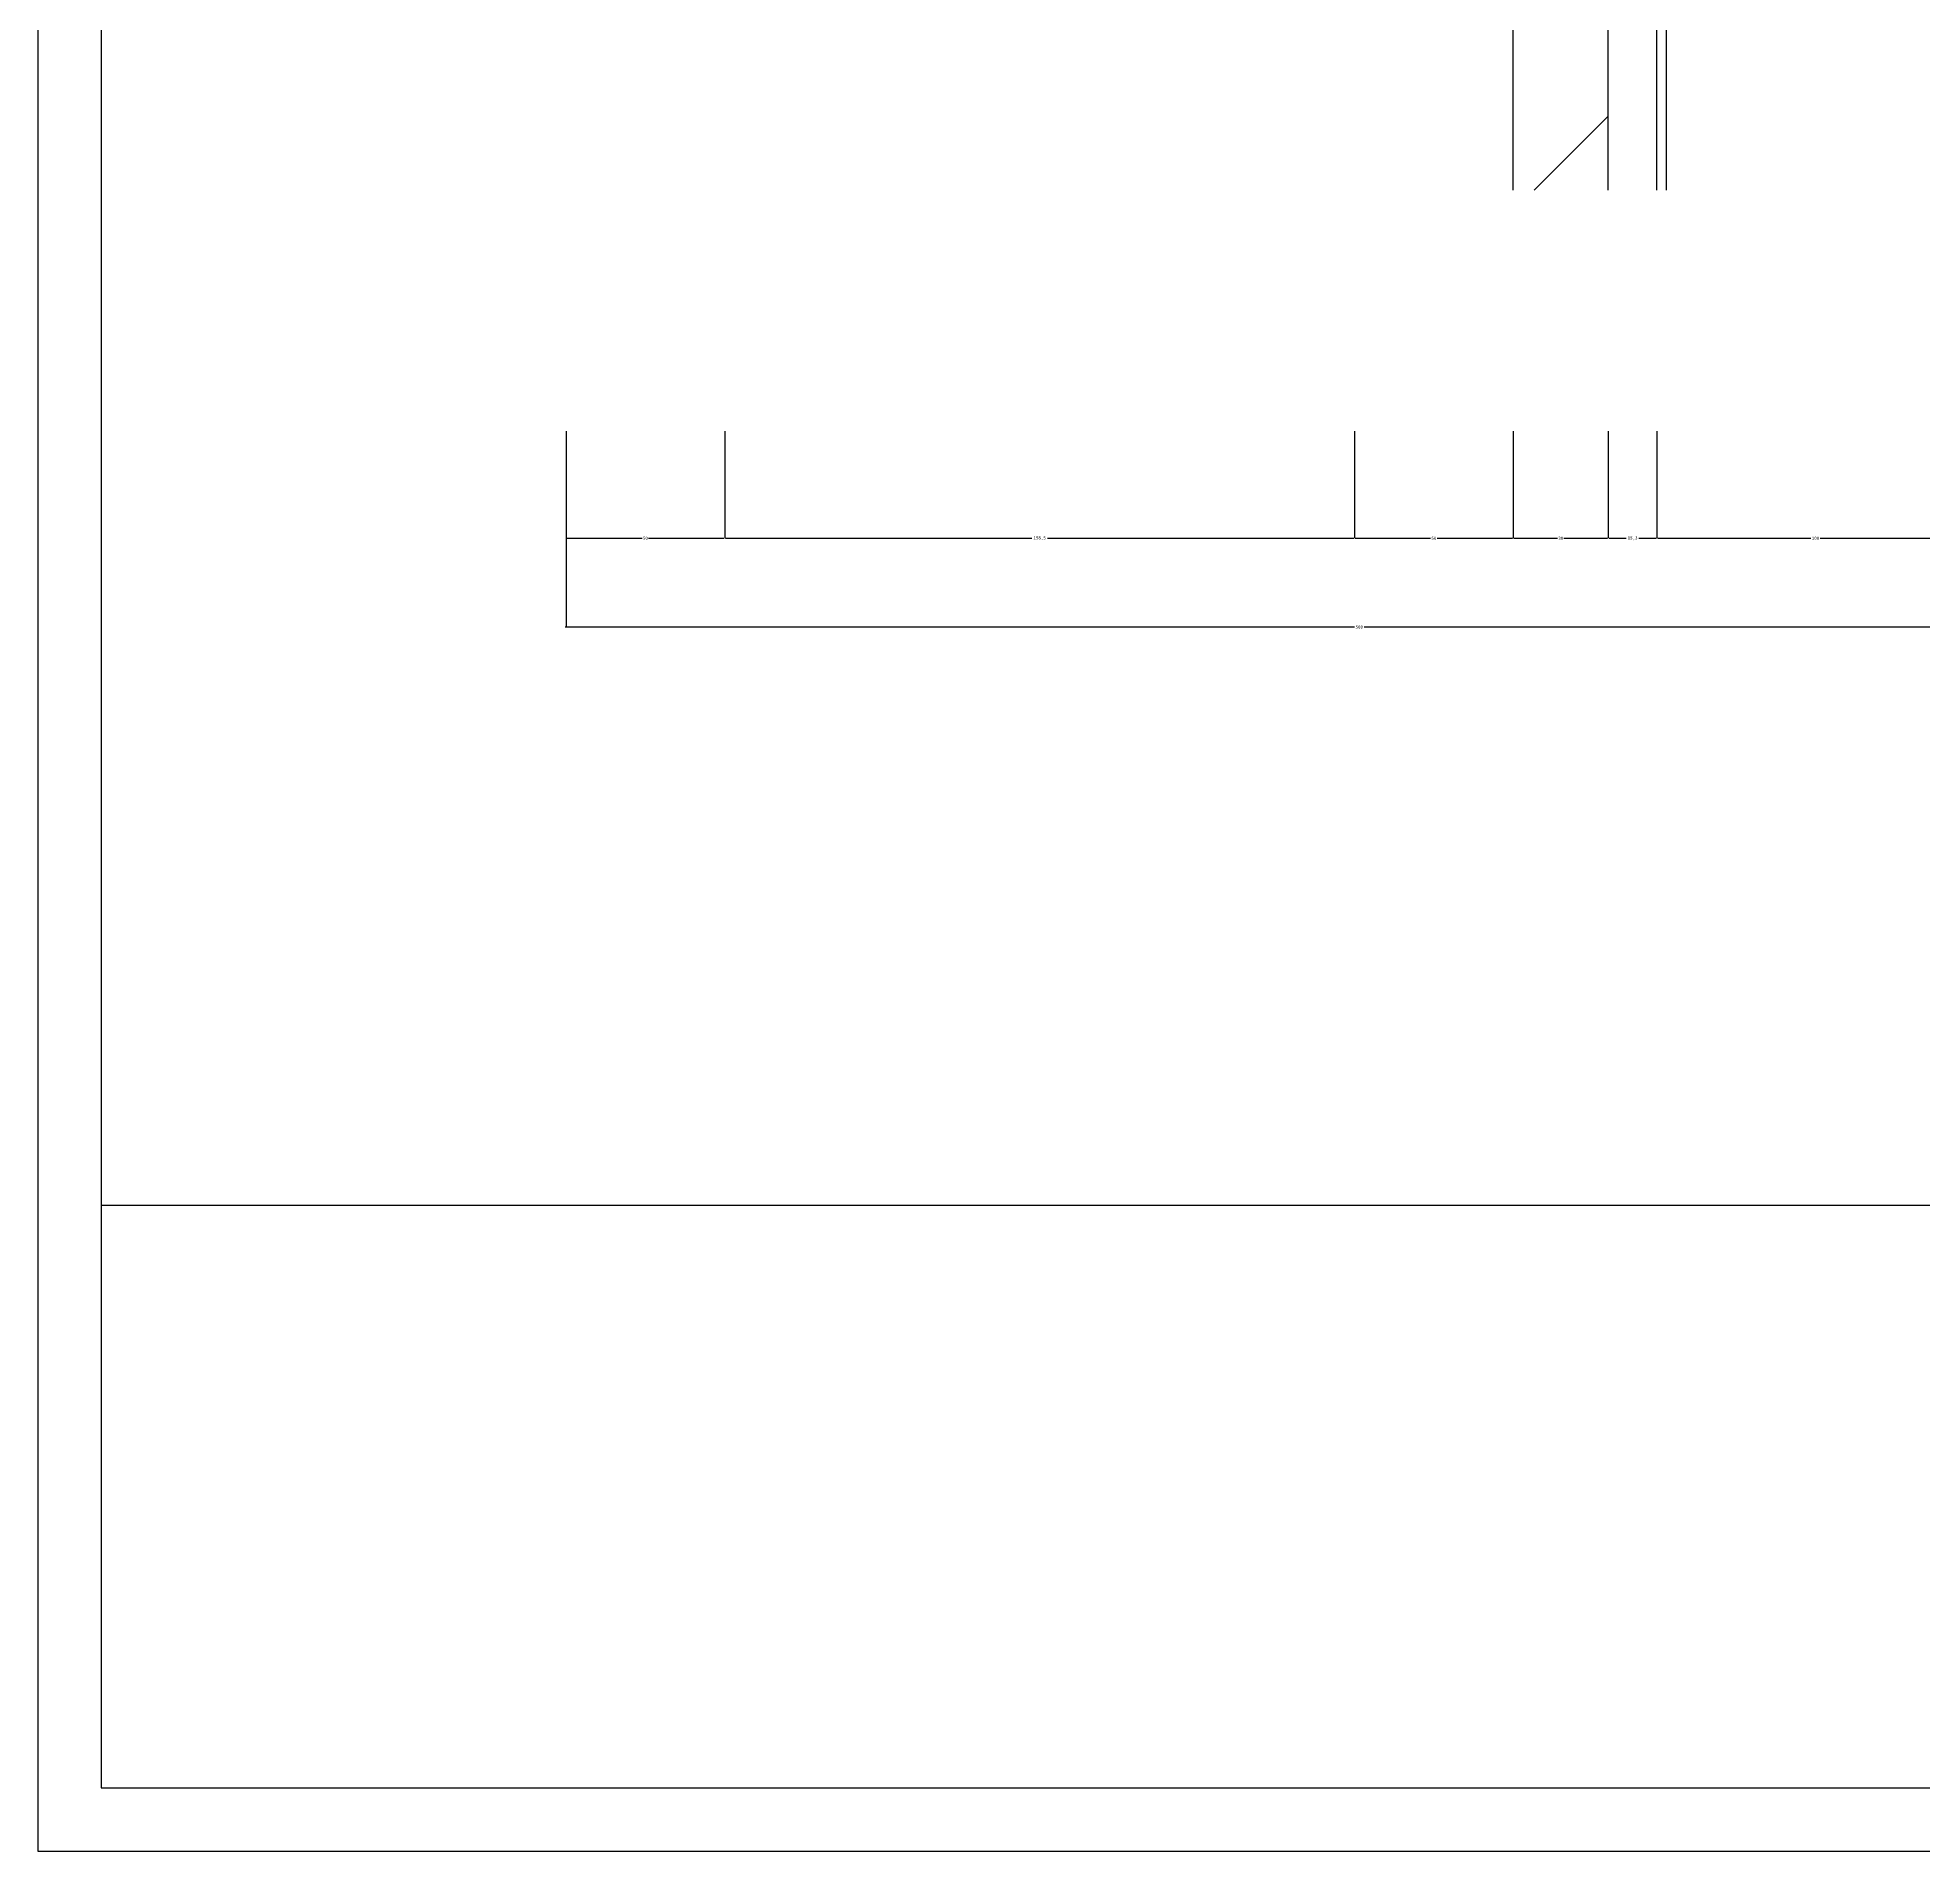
# Model space of a CAD drawing. Header units: metres. Extents: x -1 to 2084, y -1985 to 0.
# Drawn here: x 896 to 1490, y -1985 to -1413 of the extents above; entities that cross this region are included whole.
import ezdxf

# ---------------------------------------------------------------- set-up
doc = ezdxf.new("R2010")
doc.units = ezdxf.units.M
for name, color, linetype in [('图层1', 8, 'Continuous'), ('图框', 5, 'Continuous'), ('外形', 3, 'Continuous'), ('文字标注1', 4, 'Continuous')]:
    doc.layers.add(name, color=color, linetype=linetype)
doc.dimstyles.get("Standard").update_dxf_attribs({"dimtxt": 2.5, "dimasz": 2.5, "dimexe": 1.25, "dimexo": 0.625, "dimtad": 1, "dimcen": 2.5, "dimazin": 3, "dimtfac": 1, "dimtmove": 0, "dimatfit": 3})

# ---------------------------------------------------------------- blocks, each defined once
blk = doc.blocks.new('_CLOSEDFILLED')
at = {"color": 0, "linetype": 'BYBLOCK'}
blk.add_solid([(-1, 0.2), (0, 0), (-1, -0.2)], dxfattribs=at)
blk = doc.blocks.new('*D1')
for p, q in [((1062.51, -1537.06), (1062.51, -1570.84)), ((1112.51, -1537.06), (1112.51, -1570.84)), ((1062.76, -1570.84), (1086.51, -1570.84)), ((1088.51, -1570.84), (1112.26, -1570.84))]:
    blk.add_line(p, q)
at = {"layer": 'Defpoints'}
for p in [(1062.51, -1537.06), (1112.51, -1537.06), (1062.51, -1570.84)]:
    blk.add_point(p, dxfattribs=at)
at = {"xscale": 0.25, "yscale": 0.25, "rotation": 180}
blk.add_blockref('_CLOSEDFILLED', (1062.51, -1570.84), dxfattribs=at)
at = {"xscale": 0.25, "yscale": 0.25}
blk.add_blockref('_CLOSEDFILLED', (1112.51, -1570.84), dxfattribs=at)
at = {"insert": (1087.51, -1570.84), "char_height": 1, "attachment_point": 5}
blk.add_mtext('50', dxfattribs=at)
blk = doc.blocks.new('*D2')
for p, q in [((1112.51, -1537.06), (1112.51, -1570.84)), ((1311.01, -1537.06), (1311.01, -1570.84)), ((1112.76, -1570.84), (1209.26, -1570.84)), ((1214.26, -1570.84), (1310.76, -1570.84))]:
    blk.add_line(p, q)
at = {"layer": 'Defpoints'}
for p in [(1112.51, -1537.06), (1311.01, -1537.06), (1112.51, -1570.84)]:
    blk.add_point(p, dxfattribs=at)
at = {"xscale": 0.25, "yscale": 0.25, "rotation": 180}
blk.add_blockref('_CLOSEDFILLED', (1112.51, -1570.84), dxfattribs=at)
at = {"xscale": 0.25, "yscale": 0.25}
blk.add_blockref('_CLOSEDFILLED', (1311.01, -1570.84), dxfattribs=at)
at = {"insert": (1211.76, -1570.84), "char_height": 1, "attachment_point": 5}
blk.add_mtext('198,5', dxfattribs=at)
blk = doc.blocks.new('*D3')
for p, q in [((1311.01, -1537.06), (1311.01, -1570.84)), ((1361.01, -1537.06), (1361.01, -1570.84)), ((1311.26, -1570.84), (1335.01, -1570.84)), ((1337.01, -1570.84), (1360.76, -1570.84))]:
    blk.add_line(p, q)
at = {"layer": 'Defpoints'}
for p in [(1311.01, -1537.06), (1361.01, -1537.06), (1311.01, -1570.84)]:
    blk.add_point(p, dxfattribs=at)
at = {"xscale": 0.25, "yscale": 0.25, "rotation": 180}
blk.add_blockref('_CLOSEDFILLED', (1311.01, -1570.84), dxfattribs=at)
at = {"xscale": 0.25, "yscale": 0.25}
blk.add_blockref('_CLOSEDFILLED', (1361.01, -1570.84), dxfattribs=at)
at = {"insert": (1336.01, -1570.84), "char_height": 1, "attachment_point": 5}
blk.add_mtext('50', dxfattribs=at)
blk = doc.blocks.new('*D4')
for p, q in [((1361.01, -1537.06), (1361.01, -1570.84)), ((1391.01, -1537.06), (1391.01, -1570.84)), ((1361.26, -1570.84), (1375.01, -1570.84)), ((1377.01, -1570.84), (1390.76, -1570.84))]:
    blk.add_line(p, q)
at = {"layer": 'Defpoints'}
for p in [(1361.01, -1537.06), (1391.01, -1537.06), (1361.01, -1570.84)]:
    blk.add_point(p, dxfattribs=at)
at = {"xscale": 0.25, "yscale": 0.25, "rotation": 180}
blk.add_blockref('_CLOSEDFILLED', (1361.01, -1570.84), dxfattribs=at)
at = {"xscale": 0.25, "yscale": 0.25}
blk.add_blockref('_CLOSEDFILLED', (1391.01, -1570.84), dxfattribs=at)
at = {"insert": (1376.01, -1570.84), "char_height": 1, "attachment_point": 5}
blk.add_mtext('30', dxfattribs=at)
blk = doc.blocks.new('*D5')
for p, q in [((1391.01, -1537.06), (1391.01, -1570.84)), ((1406.31, -1537.06), (1406.31, -1570.84)), ((1391.26, -1570.84), (1396.66, -1570.84)), ((1400.66, -1570.84), (1406.06, -1570.84))]:
    blk.add_line(p, q)
at = {"layer": 'Defpoints'}
for p in [(1391.01, -1537.06), (1406.31, -1537.06), (1391.01, -1570.84)]:
    blk.add_point(p, dxfattribs=at)
at = {"xscale": 0.25, "yscale": 0.25, "rotation": 180}
blk.add_blockref('_CLOSEDFILLED', (1391.01, -1570.84), dxfattribs=at)
at = {"xscale": 0.25, "yscale": 0.25}
blk.add_blockref('_CLOSEDFILLED', (1406.31, -1570.84), dxfattribs=at)
at = {"insert": (1398.66, -1570.84), "char_height": 1, "attachment_point": 5}
blk.add_mtext('15,3', dxfattribs=at)
blk = doc.blocks.new('*D6')
for p, q in [((1406.31, -1537.06), (1406.31, -1570.84)), ((1506.31, -1537.06), (1506.31, -1570.84)), ((1406.56, -1570.84), (1454.81, -1570.84)), ((1457.81, -1570.84), (1506.06, -1570.84))]:
    blk.add_line(p, q)
at = {"layer": 'Defpoints'}
for p in [(1406.31, -1537.06), (1506.31, -1537.06), (1406.31, -1570.84)]:
    blk.add_point(p, dxfattribs=at)
at = {"xscale": 0.25, "yscale": 0.25, "rotation": 180}
blk.add_blockref('_CLOSEDFILLED', (1406.31, -1570.84), dxfattribs=at)
at = {"xscale": 0.25, "yscale": 0.25}
blk.add_blockref('_CLOSEDFILLED', (1506.31, -1570.84), dxfattribs=at)
at = {"insert": (1456.31, -1570.84), "char_height": 1, "attachment_point": 5}
blk.add_mtext('100', dxfattribs=at)
blk = doc.blocks.new('*D8')
for p, q in [((1062.51, -1537.06), (1062.51, -1598.84)), ((1562.51, -1537.06), (1562.51, -1598.84)), ((1311.01, -1598.84), (1062.26, -1598.84)), ((1562.76, -1598.84), (1314.01, -1598.84))]:
    blk.add_line(p, q)
at = {"layer": 'Defpoints'}
for p in [(1062.51, -1537.06), (1562.51, -1537.06), (1562.51, -1598.84)]:
    blk.add_point(p, dxfattribs=at)
at = {"xscale": 0.25, "yscale": 0.25}
blk.add_blockref('_CLOSEDFILLED', (1062.51, -1598.84), dxfattribs=at)
at = {"xscale": 0.25, "yscale": 0.25, "rotation": 180}
blk.add_blockref('_CLOSEDFILLED', (1562.51, -1598.84), dxfattribs=at)
at = {"insert": (1312.51, -1598.84), "char_height": 1, "attachment_point": 5}
blk.add_mtext('500', dxfattribs=at)

msp = doc.modelspace()

# ---------------------------------------------------------------- hatches: boundary and pattern name
at = {"layer": '图层1'}
h = msp.add_hatch(dxfattribs=at)
h.set_pattern_fill('ANSI33', scale=35)
h.paths.add_polyline_path([(1391.01, -1357.49), (1381.51, -1357.49), (1381.51, -1373.99, -0.41), (1380.01, -1375.49), (1377.01, -1375.49, -0.41), (1375.51, -1373.99), (1375.51, -1350.99), (1374.17, -1350.99, -0.08), (1372.58, -1350.99), (1366.01, -1350.99), (1366.01, -1390.99), (1361.01, -1390.99), (1361.01, -1461.11), (1391.01, -1461.11)])

# ---------------------------------------------------------------- linework, layer by layer
for p, q in [((895.97, -304.72), (895.97, -1984.72)), ((1409.31, -1461.11), (1409.31, -1380.49)), ((895.97, -1984.72), (2083.97, -1984.72))]:
    msp.add_line(p, q, dxfattribs=at)
at = {"layer": '图框'}
for p, q in [((915.97, -324.72), (915.97, -1964.72)), ((915.97, -1964.72), (2063.97, -1964.72))]:
    msp.add_line(p, q, dxfattribs=at)
at = {"layer": '外形'}
for p, q in [((1391.01, -1461.11), (1391.01, -1357.49)), ((1361.01, -1461.11), (1361.01, -1390.99)), ((915.97, -1781.04), (2063.97, -1781.04))]:
    msp.add_line(p, q, dxfattribs=at)
at = {"layer": '文字标注1'}
msp.add_line((1406.31, -1461.11), (1406.31, -1366.99), dxfattribs=at)

# ---------------------------------------------------------------- dimensions: what is measured, and where the dimension line sits
for base, p1, p2, picture, middle in [((1562.51, -1598.84), (1562.51, -1537.06), (1062.51, -1537.06), '*D8', (1312.51, -1598.84)), ((1062.51, -1570.84), (1062.51, -1537.06), (1112.51, -1537.06), '*D1', (1087.51, -1570.84)), ((1112.51, -1570.84), (1112.51, -1537.06), (1311.01, -1537.06), '*D2', (1211.76, -1570.84)), ((1311.01, -1570.84), (1311.01, -1537.06), (1361.01, -1537.06), '*D3', (1336.01, -1570.84)), ((1361.01, -1570.84), (1361.01, -1537.06), (1391.01, -1537.06), '*D4', (1376.01, -1570.84)), ((1391.01, -1570.84), (1391.01, -1537.06), (1406.31, -1537.06), '*D5', (1398.66, -1570.84)), ((1406.31, -1570.84), (1406.31, -1537.06), (1506.31, -1537.06), '*D6', (1456.31, -1570.84))]:
    dim = msp.add_linear_dim(base=base, p1=p1, p2=p2, dimstyle='Standard')
    dim.commit()
    dim.dimension.update_dxf_attribs({"geometry": picture, "text_midpoint": middle})

doc.saveas('drawing.dxf')
